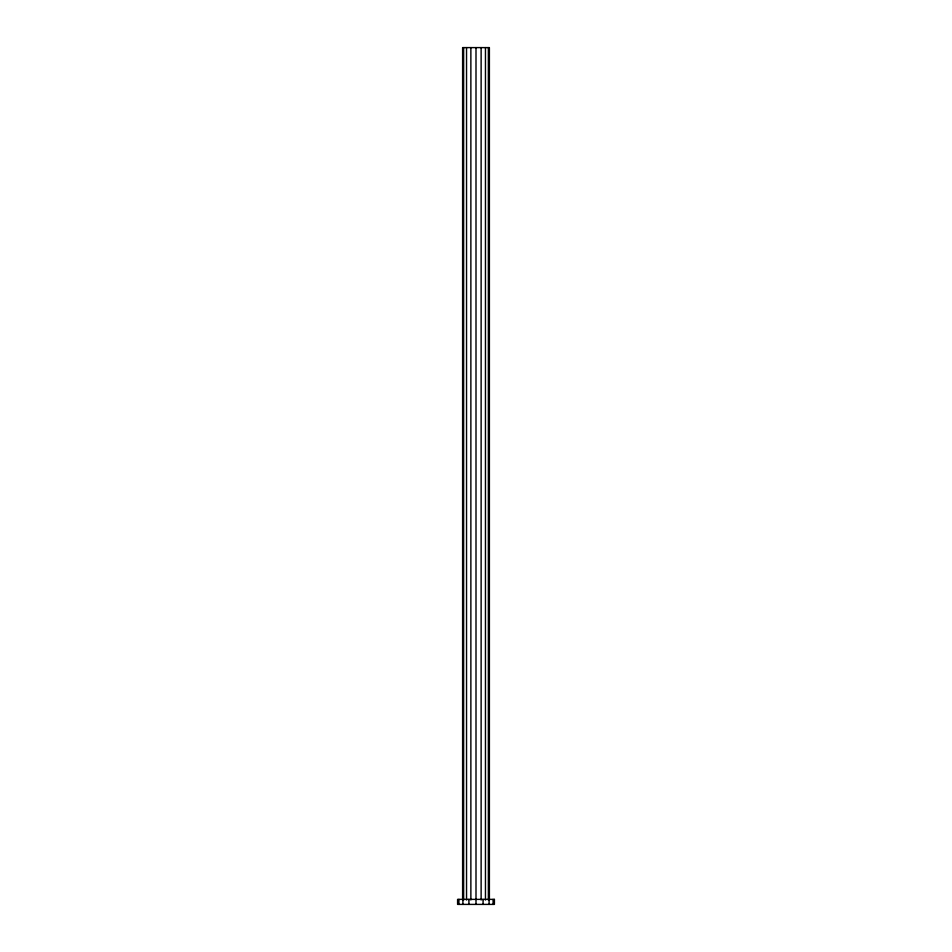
<?xml version="1.0" encoding="UTF-8"?>
<svg xmlns="http://www.w3.org/2000/svg" width="952" height="952" viewBox="0 0 952 952"><rect width="100%" height="100%" fill="white"/><g stroke="black" fill="none" stroke-linecap="round" stroke-linejoin="round"><path stroke-width="1.43" d="M493.1 899.378L493.1 904.4M489.387 899.938L489.387 47.6L462.612 47.6L462.612 899.938M489.09 899.378L489.09 904.4M488.364 47.6L488.364 899.938M485.46 47.6L485.46 899.938M483.08 899.378L483.08 904.4M481.129 47.6L481.129 899.938M476 47.6L476 904.4M470.871 47.6L470.871 899.938M468.919 899.378L468.919 904.4M466.539 47.6L466.539 899.938M463.636 47.6L463.636 899.938M462.91 899.378L462.91 904.4M458.9 899.378L458.9 904.4M494.409 899.378L457.591 899.378L457.591 904.4L494.409 904.4L494.409 899.378"/></g></svg>
